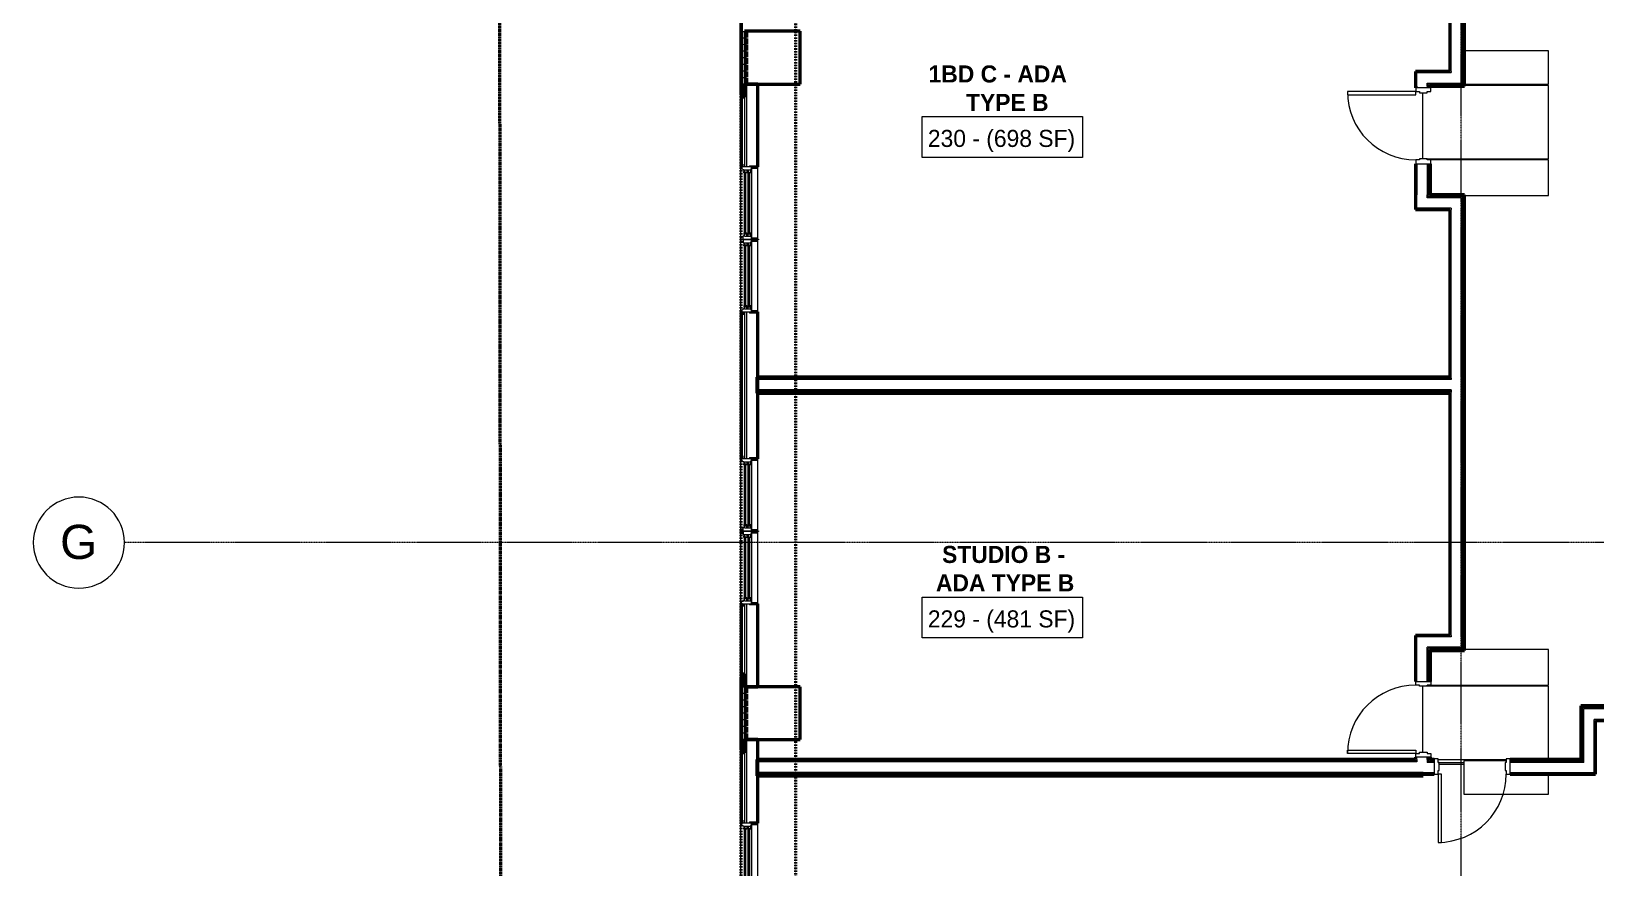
# Model space of a CAD drawing. Header units: inches. Extents: x -4235 to -464, y 9767 to 12463.
# Drawn here: x -4235 to -3410, y 10296 to 10737 of the extents above; entities that cross this region are included whole.
import ezdxf

# ---------------------------------------------------------------- set-up
doc = ezdxf.new("R2010")
doc.units = ezdxf.units.IN
doc.header["$MEASUREMENT"] = 0
for name, pattern in [('Dash 1_16_', [0.125, 0.0625, -0.0625]), ('Double Dash 3_8_', [1, 0.375, -0.125, 0.125, -0.125, 0.125, -0.125]), ('Grid Line 1_2_', [0.875, 0.5, -0.125, 0.125, -0.125])]:
    doc.linetypes.add(name, pattern=pattern)
for name, color, linetype, lineweight in [('0-1', 7, 'Continuous', 5), ('0-2', 50, 'Continuous', 9), ('A-AREA-IDEN', 2, 'Continuous', 9), ('A-DOOR-1', 10, 'Continuous', 20), ('A-DOOR-2', 50, 'Continuous', 9), ('A-DOOR-FRAM-1', 10, 'Continuous', 20), ('A-FLOR-2', 50, 'Continuous', 9), ('A-FLOR-3', 192, 'Continuous', 9), ('A-GENM', 5, 'Continuous', 9), ('A-GENM-3', 5, 'Continuous', 50), ('A-GLAZ-1', 151, 'Continuous', 9), ('A-GLAZ-2', 151, 'Continuous', 20), ('A-GLAZ-3', 151, 'Continuous', 50), ('A-WALL', 113, 'Continuous', 13), ('A-WALL-2', 250, 'Continuous', 13), ('A-WALL-4', 113, 'Continuous', 50), ('A-WALL-5', 113, 'Continuous', 9), ('C-PROP-LINE', 91, 'Double Dash 3_8_', 50), ('C-PROP-LINE-1', 91, 'Dash 1_16_', 50), ('I-WALL-1', 7, 'Continuous', 50), ('S-GRID-1', 1, 'Grid Line 1_2_', 9), ('S-GRID-IDEN', 1, 'Continuous', 9)]:
    doc.layers.add(name, color=color, linetype=linetype, lineweight=lineweight)
doc.styles.add('Arial', font='arial.ttf', dxfattribs={"height": 18})
doc.styles.add('Century Gothic', font='ufonts.com_century-gothic.ttf', dxfattribs={"height": 9})
doc.styles.add('Century Gothic_B', font='GOTHICB.TTF', dxfattribs={"height": 9})

# ---------------------------------------------------------------- blocks, each defined once
blk = doc.blocks.new('HOLLOW METAL - UNIT DOOR-2191979-BACKGROUND - 2ND FLOOR')
at = {"layer": 'A-DOOR-1'}
for p, q in [((18, 40.125), (16.25, 40.125)), ((16.25, 40.125), (16.25, 4.125)), ((18, 4.125), (18, 40.125)), ((16.25, 4.125), (18, 4.125))]:
    blk.add_line(p, q, dxfattribs=at)
at = {"layer": 'A-DOOR-2'}
blk.add_arc((18, 4.125), 36, 90, 180, dxfattribs=at)
at = {"layer": 'A-DOOR-FRAM-1'}
for p, q in [((-18, 4.125), (-20, 4.125)), ((-20, 4.125), (-20, -3.875)), ((-18, 2.1875), (-18, 4.125)), ((-17.375, 2.1875), (-18, 2.1875)), ((-17.375, -1.9375), (-17.375, 2.1875)), ((18, 2.1875), (17.375, 2.1875)), ((17.375, 2.1875), (17.375, -1.9375)), ((18, 4.125), (18, 2.1875)), ((20, 4.125), (18, 4.125)), ((20, -3.875), (20, 4.125)), ((-20, -3.875), (-18, -3.875)), ((-18, -3.875), (-18, -1.9375)), ((-18, -1.9375), (-17.375, -1.9375)), ((17.375, -1.9375), (18, -1.9375)), ((18, -1.9375), (18, -3.875)), ((18, -3.875), (20, -3.875))]:
    blk.add_line(p, q, dxfattribs=at)
blk = doc.blocks.new('HOLLOW METAL - UNIT DOOR-2191980-BACKGROUND - 2ND FLOOR')
at = {"layer": 'A-DOOR-1'}
for p, q in [((16.25, -4.125), (18, -4.125)), ((16.25, -40.125), (16.25, -4.125)), ((18, -4.125), (18, -40.125)), ((18, -40.125), (16.25, -40.125))]:
    blk.add_line(p, q, dxfattribs=at)
at = {"layer": 'A-DOOR-2'}
blk.add_arc((18, -4.125), 36, 180, 270, dxfattribs=at)
at = {"layer": 'A-DOOR-FRAM-1'}
for p, q in [((-20, 3.875), (-18, 3.875)), ((-20, -4.125), (-20, 3.875)), ((-18, 3.875), (-18, 1.9375)), ((-18, 1.9375), (-17.375, 1.9375)), ((-17.375, 1.9375), (-17.375, -2.1875)), ((17.375, 1.9375), (18, 1.9375)), ((17.375, -2.1875), (17.375, 1.9375)), ((18, 3.875), (20, 3.875)), ((18, 1.9375), (18, 3.875)), ((20, 3.875), (20, -4.125)), ((-18, -4.125), (-20, -4.125)), ((-18, -2.1875), (-18, -4.125)), ((-17.375, -2.1875), (-18, -2.1875)), ((18, -2.1875), (17.375, -2.1875)), ((18, -4.125), (18, -2.1875)), ((20, -4.125), (18, -4.125))]:
    blk.add_line(p, q, dxfattribs=at)
blk = doc.blocks.new('HOLLOW METAL - UNIT DOOR-2191978-BACKGROUND - 2ND FLOOR')
at = {"layer": 'A-DOOR-1'}
for p, q in [((18, 40.125), (16.25, 40.125)), ((16.25, 40.125), (16.25, 4.125)), ((18, 4.125), (18, 40.125)), ((16.25, 4.125), (18, 4.125))]:
    blk.add_line(p, q, dxfattribs=at)
at = {"layer": 'A-DOOR-2'}
blk.add_arc((18, 4.125), 36, 90, 180, dxfattribs=at)
at = {"layer": 'A-DOOR-FRAM-1'}
for p, q in [((-18, 4.125), (-20, 4.125)), ((-20, 4.125), (-20, -3.875)), ((-18, 2.1875), (-18, 4.125)), ((-17.375, 2.1875), (-18, 2.1875)), ((-17.375, -1.9375), (-17.375, 2.1875)), ((18, 2.1875), (17.375, 2.1875)), ((17.375, 2.1875), (17.375, -1.9375)), ((18, 4.125), (18, 2.1875)), ((20, 4.125), (18, 4.125)), ((20, -3.875), (20, 4.125)), ((-20, -3.875), (-18, -3.875)), ((-18, -3.875), (-18, -1.9375)), ((-18, -1.9375), (-17.375, -1.9375)), ((17.375, -1.9375), (18, -1.9375)), ((18, -1.9375), (18, -3.875)), ((18, -3.875), (20, -3.875))]:
    blk.add_line(p, q, dxfattribs=at)
blk = doc.blocks.new('CTR - 1st Phase - Common Walls_rvt-1-BACKGROUND - 2ND FLOOR')
at = {"layer": 'A-FLOR-2'}
for p, q in [((-3435.32, 10726.41), (-3479.55, 10726.41)), ((-3435.32, 10708.79), (-3435.32, 10726.41)), ((-3479.55, 10708.79), (-3435.32, 10708.79)), ((-3501.67, 10704.26), (-3501.67, 10669.51)), ((-3435.32, 10708.16), (-3479.55, 10708.16)), ((-3435.32, 10669.51), (-3435.32, 10708.16)), ((-3499.24, 10669.51), (-3435.32, 10669.51)), ((-3435.32, 10668.89), (-3497.3, 10668.89)), ((-3435.32, 10650.19), (-3435.32, 10668.89)), ((-3479.55, 10650.19), (-3435.32, 10650.19)), ((-3435.32, 10410.79), (-3479.55, 10410.79)), ((-3435.32, 10392.09), (-3435.32, 10410.79)), ((-3501.67, 10391.46), (-3501.67, 10356.71)), ((-3435.32, 10391.46), (-3499.24, 10391.46)), ((-3497.3, 10392.09), (-3435.32, 10392.09)), ((-3435.32, 10352.96), (-3435.32, 10391.46)), ((-3493.52, 10352.81), (-3457.52, 10352.81)), ((-3457.52, 10352.19), (-3479.92, 10352.19)), ((-3479.92, 10352.19), (-3479.92, 10334.57)), ((-3435.32, 10334.57), (-3435.32, 10345.21)), ((-3479.92, 10334.57), (-3435.32, 10334.57))]:
    blk.add_line(p, q, dxfattribs=at)
at = {"layer": 'A-WALL-2'}
for p, q in [((-3481.17, 10715.54), (-3481.17, 10960.84)), ((-3480.67, 10715.54), (-3480.67, 10960.84)), ((-3480.05, 10715.54), (-3480.05, 10960.84)), ((-3486.67, 10715.54), (-3486.67, 10834.56)), ((-3504.67, 10714.91), (-3486.67, 10714.91)), ((-3504.67, 10709.41), (-3504.67, 10714.91)), ((-3504.67, 10707.79), (-3504.67, 10709.41)), ((-3499.17, 10709.41), (-3481.17, 10709.41)), ((-3499.17, 10708.91), (-3499.17, 10709.41)), ((-3499.17, 10707.79), (-3499.17, 10708.91)), ((-3498.67, 10708.91), (-3480.67, 10708.91)), ((-3498.67, 10708.29), (-3498.67, 10708.91)), ((-3498.67, 10707.79), (-3498.67, 10708.29)), ((-3498.05, 10708.29), (-3480.05, 10708.29)), ((-3498.05, 10707.79), (-3498.05, 10708.29)), ((-3486.67, 10715.54), (-3486.67, 10714.91)), ((-3481.17, 10715.54), (-3481.17, 10714.91)), ((-3481.17, 10714.91), (-3481.17, 10709.41)), ((-3480.67, 10715.54), (-3480.67, 10709.41)), ((-3480.67, 10709.41), (-3480.67, 10708.91)), ((-3480.05, 10715.54), (-3480.05, 10708.91)), ((-3480.05, 10708.91), (-3480.05, 10708.29)), ((-3479.55, 10708.29), (-3480.05, 10708.29)), ((-3480.05, 10708.29), (-3479.55, 10708.29)), ((-3504.67, 10707.79), (-3504.67, 10706.89)), ((-3499.17, 10707.79), (-3499.17, 10706.89)), ((-3498.67, 10707.79), (-3498.67, 10706.89)), ((-3498.05, 10707.79), (-3498.05, 10706.89)), ((-3504.67, 10666.89), (-3504.67, 10650.56)), ((-3499.17, 10666.89), (-3499.17, 10650.56)), ((-3498.67, 10666.89), (-3498.67, 10650.56)), ((-3498.05, 10666.89), (-3498.05, 10650.56)), ((-3504.67, 10648.94), (-3504.67, 10650.56)), ((-3499.17, 10649.44), (-3499.17, 10650.56)), ((-3498.67, 10650.06), (-3498.67, 10650.56)), ((-3498.05, 10650.56), (-3497.55, 10650.56)), ((-3498.05, 10650.06), (-3498.05, 10650.56)), ((-3504.67, 10643.44), (-3504.67, 10648.94)), ((-3486.67, 10643.44), (-3504.67, 10643.44)), ((-3499.17, 10648.94), (-3499.17, 10649.44)), ((-3481.17, 10648.94), (-3499.17, 10648.94)), ((-3498.67, 10649.44), (-3498.67, 10650.06)), ((-3480.67, 10649.44), (-3498.67, 10649.44)), ((-3480.05, 10650.06), (-3498.05, 10650.06)), ((-3486.67, 10643.44), (-3486.67, 10642.81)), ((-3486.67, 10553.81), (-3486.67, 10642.81)), ((-3481.17, 10648.94), (-3481.17, 10643.44)), ((-3481.17, 10643.44), (-3481.17, 10642.81)), ((-3481.17, 10418.16), (-3481.17, 10642.81)), ((-3480.67, 10649.44), (-3480.67, 10648.94)), ((-3480.67, 10648.94), (-3480.67, 10642.81)), ((-3480.67, 10418.16), (-3480.67, 10642.81)), ((-3480.05, 10650.06), (-3480.05, 10649.44)), ((-3480.05, 10649.44), (-3480.05, 10642.81)), ((-3480.05, 10418.16), (-3480.05, 10642.81)), ((-3487.3, 10553.81), (-3852.47, 10553.81)), ((-3487.3, 10553.19), (-3852.47, 10553.19)), ((-3486.67, 10553.81), (-3487.3, 10553.81)), ((-3486.67, 10553.19), (-3487.3, 10553.19)), ((-3486.67, 10553.81), (-3486.67, 10553.19)), ((-3486.67, 10553.19), (-3486.67, 10553.81)), ((-3487.3, 10547.69), (-3852.47, 10547.69)), ((-3487.3, 10547.19), (-3852.47, 10547.19)), ((-3487.3, 10546.56), (-3852.47, 10546.56)), ((-3486.67, 10547.69), (-3487.3, 10547.69)), ((-3486.67, 10547.19), (-3487.3, 10547.19)), ((-3486.67, 10546.56), (-3487.3, 10546.56)), ((-3486.67, 10547.69), (-3486.67, 10547.19)), ((-3486.67, 10547.19), (-3486.67, 10547.69)), ((-3486.67, 10547.19), (-3486.67, 10546.56)), ((-3486.67, 10546.56), (-3486.67, 10547.19)), ((-3486.67, 10418.16), (-3486.67, 10546.56)), ((-3504.67, 10412.04), (-3504.67, 10417.54)), ((-3486.67, 10417.54), (-3504.67, 10417.54)), ((-3504.67, 10410.41), (-3504.67, 10412.04)), ((-3499.17, 10411.54), (-3499.17, 10412.04)), ((-3481.17, 10412.04), (-3499.17, 10412.04)), ((-3499.17, 10410.41), (-3499.17, 10411.54)), ((-3498.67, 10410.91), (-3498.67, 10411.54)), ((-3480.67, 10411.54), (-3498.67, 10411.54)), ((-3486.67, 10418.16), (-3486.67, 10417.54)), ((-3481.17, 10418.16), (-3481.17, 10417.54)), ((-3481.17, 10417.54), (-3481.17, 10412.04)), ((-3480.67, 10418.16), (-3480.67, 10412.04)), ((-3480.67, 10412.04), (-3480.67, 10411.54)), ((-3480.05, 10418.16), (-3480.05, 10411.54)), ((-3480.05, 10411.54), (-3480.05, 10410.91)), ((-3504.67, 10394.09), (-3504.67, 10410.41)), ((-3499.17, 10394.09), (-3499.17, 10410.41)), ((-3498.67, 10410.41), (-3498.67, 10410.91)), ((-3498.67, 10394.09), (-3498.67, 10410.41)), ((-3498.05, 10410.41), (-3498.05, 10410.91)), ((-3480.05, 10410.91), (-3498.05, 10410.91)), ((-3497.55, 10410.41), (-3498.05, 10410.41)), ((-3498.05, 10394.09), (-3498.05, 10410.41)), ((-3342.97, 10380.66), (-3417.8, 10380.66)), ((-3417.8, 10380.04), (-3417.8, 10380.66)), ((-3417.8, 10373.41), (-3417.8, 10380.04)), ((-3342.97, 10380.04), (-3417.17, 10380.04)), ((-3417.17, 10379.54), (-3417.17, 10380.04)), ((-3417.17, 10373.41), (-3417.17, 10379.54)), ((-3342.97, 10379.54), (-3416.67, 10379.54)), ((-3416.67, 10374.04), (-3416.67, 10379.54)), ((-3417.8, 10352.46), (-3417.8, 10373.41)), ((-3417.17, 10351.84), (-3417.17, 10373.41)), ((-3416.67, 10373.41), (-3416.67, 10374.04)), ((-3416.67, 10351.34), (-3416.67, 10373.41)), ((-3342.97, 10374.04), (-3411.17, 10374.04)), ((-3411.17, 10373.41), (-3411.17, 10374.04)), ((-3411.17, 10345.84), (-3411.17, 10373.41)), ((-3504.67, 10352.84), (-3504.67, 10354.09)), ((-3499.17, 10352.96), (-3499.17, 10354.09)), ((-3498.67, 10352.96), (-3498.67, 10354.09)), ((-3498.05, 10352.96), (-3498.05, 10354.09)), ((-3504.67, 10352.21), (-3852.47, 10352.21)), ((-3504.67, 10351.59), (-3852.47, 10351.59)), ((-3501.42, 10346.09), (-3852.47, 10346.09)), ((-3501.42, 10345.59), (-3852.47, 10345.59)), ((-3504.67, 10352.84), (-3504.67, 10352.46)), ((-3504.67, 10352.46), (-3504.67, 10352.21)), ((-3504.67, 10352.21), (-3504.67, 10351.84)), ((-3504.67, 10351.84), (-3504.67, 10351.59)), ((-3501.42, 10345.84), (-3501.42, 10346.09)), ((-3501.42, 10346.09), (-3501.42, 10345.84)), ((-3501.42, 10345.59), (-3501.42, 10345.84)), ((-3495.52, 10345.84), (-3501.42, 10345.84)), ((-3501.42, 10345.84), (-3501.42, 10345.59)), ((-3499.17, 10352.96), (-3499.17, 10351.84)), ((-3499.17, 10351.84), (-3499.17, 10351.34)), ((-3495.52, 10351.34), (-3499.17, 10351.34)), ((-3498.67, 10352.96), (-3498.67, 10352.46)), ((-3498.67, 10352.46), (-3498.67, 10351.84)), ((-3495.52, 10351.84), (-3498.67, 10351.84)), ((-3498.05, 10352.96), (-3497.55, 10352.96)), ((-3498.05, 10352.96), (-3498.05, 10352.46)), ((-3495.52, 10352.46), (-3498.05, 10352.46)), ((-3418.3, 10352.46), (-3455.52, 10352.46)), ((-3418.3, 10351.84), (-3455.52, 10351.84)), ((-3418.3, 10351.34), (-3455.52, 10351.34)), ((-3418.3, 10345.84), (-3455.52, 10345.84)), ((-3417.8, 10352.46), (-3418.3, 10352.46)), ((-3417.8, 10351.84), (-3418.3, 10351.84)), ((-3417.17, 10351.34), (-3418.3, 10351.34)), ((-3416.67, 10345.84), (-3418.3, 10345.84)), ((-3417.17, 10351.84), (-3417.8, 10351.84)), ((-3416.67, 10351.34), (-3417.17, 10351.34)), ((-3411.17, 10345.84), (-3416.67, 10345.84)), ((-3501.42, 10344.96), (-3852.47, 10344.96))]:
    blk.add_line(p, q, dxfattribs=at)
at = {"layer": 'I-WALL-1'}
for p, q in [((-3479.55, 10715.54), (-3479.55, 10960.84)), ((-3487.3, 10833.94), (-3487.3, 10715.54)), ((-3487.3, 10715.54), (-3505.3, 10715.54)), ((-3505.3, 10715.54), (-3505.3, 10714.91)), ((-3505.3, 10714.91), (-3505.3, 10707.79)), ((-3479.55, 10708.29), (-3479.55, 10715.54)), ((-3479.55, 10707.79), (-3479.55, 10708.29)), ((-3505.3, 10707.79), (-3505.3, 10706.89)), ((-3497.55, 10707.79), (-3479.55, 10707.79)), ((-3497.55, 10706.89), (-3497.55, 10707.79)), ((-3505.3, 10666.89), (-3505.3, 10650.56)), ((-3497.55, 10650.56), (-3497.55, 10666.89)), ((-3505.3, 10650.56), (-3505.3, 10643.44)), ((-3479.55, 10650.56), (-3497.55, 10650.56)), ((-3479.55, 10650.06), (-3479.55, 10650.56)), ((-3505.3, 10643.44), (-3505.3, 10642.81)), ((-3505.3, 10642.81), (-3487.3, 10642.81)), ((-3487.3, 10642.81), (-3487.3, 10554.44)), ((-3479.55, 10642.81), (-3479.55, 10650.06)), ((-3479.55, 10418.16), (-3479.55, 10642.81)), ((-3487.3, 10554.44), (-3852.47, 10554.44)), ((-3852.47, 10554.44), (-3852.47, 10545.94)), ((-3852.47, 10545.94), (-3487.3, 10545.94)), ((-3487.3, 10545.94), (-3487.3, 10418.16)), ((-3487.3, 10418.16), (-3505.3, 10418.16)), ((-3505.3, 10418.16), (-3505.3, 10417.54)), ((-3505.3, 10417.54), (-3505.3, 10410.41)), ((-3479.55, 10410.91), (-3479.55, 10418.16)), ((-3505.3, 10410.41), (-3505.3, 10394.09)), ((-3497.55, 10394.09), (-3497.55, 10410.41)), ((-3497.55, 10410.41), (-3479.55, 10410.41)), ((-3479.55, 10410.41), (-3479.55, 10410.91)), ((-3342.97, 10381.16), (-3418.3, 10381.16)), ((-3418.3, 10381.16), (-3418.3, 10380.66)), ((-3418.3, 10380.66), (-3418.3, 10373.41)), ((-3418.3, 10373.41), (-3418.3, 10352.96)), ((-3410.55, 10373.41), (-3342.97, 10373.41)), ((-3410.55, 10345.21), (-3410.55, 10373.41)), ((-3505.3, 10354.09), (-3505.3, 10352.84)), ((-3497.55, 10352.96), (-3497.55, 10354.09)), ((-3505.3, 10352.84), (-3852.47, 10352.84)), ((-3852.47, 10352.84), (-3852.47, 10344.34)), ((-3495.52, 10352.96), (-3497.55, 10352.96)), ((-3418.3, 10352.96), (-3455.52, 10352.96)), ((-3852.47, 10344.34), (-3501.42, 10344.34)), ((-3501.42, 10344.34), (-3501.42, 10345.21)), ((-3501.42, 10345.21), (-3495.52, 10345.21)), ((-3455.52, 10345.21), (-3418.3, 10345.21)), ((-3418.3, 10345.21), (-3411.17, 10345.21)), ((-3411.17, 10345.21), (-3410.55, 10345.21))]:
    blk.add_line(p, q, dxfattribs=at)
at = {"layer": '0-2'}
for name, p, rotation in [('HOLLOW METAL - UNIT DOOR-2191979-BACKGROUND - 2ND FLOOR', (-3501.17, 10686.89), 89.99999999999359), ('HOLLOW METAL - UNIT DOOR-2191980-BACKGROUND - 2ND FLOOR', (-3501.17, 10374.09), 270.0000000000046), ('HOLLOW METAL - UNIT DOOR-2191978-BACKGROUND - 2ND FLOOR', (-3475.52, 10349.34), 180)]:
    blk.add_blockref(name, p, dxfattribs=dict(at, rotation=rotation))
blk = doc.blocks.new('Window-Double_Hung-Andersen-400_Series-Tilt_Wash - DOUBLE HUNG - REVERSE COTTAGE - 2ND FLOOR-2888385-BACKGROUND - 2ND FLOOR')
at = {"layer": 'A-GLAZ-1'}
for p, q in [((-16.29, 2.5), (-15.7, 2.5)), ((-16.29, 2.12), (-15.7, 2.12)), ((-16.29, 0.56), (-15.7, 0.56)), ((-16.29, 0.19), (-15.7, 0.19)), ((-15.82, 2.5), (-15.82, 2.12)), ((-15.82, 0.56), (-15.82, 0.19)), ((-15.7, 2.62), (15.7, 2.62)), ((-15.7, 2.5), (15.7, 2.5)), ((-15.7, 2.12), (15.7, 2.12)), ((-15.7, 2), (15.7, 2)), ((-15.7, 0.69), (15.7, 0.69)), ((-15.7, 0.56), (15.7, 0.56)), ((-15.7, 0.19), (15.7, 0.19)), ((-15.7, 0.06), (15.7, 0.06)), ((16.29, 2.5), (15.7, 2.5)), ((16.29, 2.12), (15.7, 2.12)), ((16.29, 0.56), (15.7, 0.56)), ((16.29, 0.19), (15.7, 0.19)), ((15.82, 2.5), (15.82, 2.12)), ((15.82, 0.56), (15.82, 0.19)), ((-19.01, -2.44), (-18.95, -2.44)), ((-18.95, -3.94), (-19.01, -3.94)), ((18.95, -1.06), (-18.95, -1.06)), ((-18.95, -1.06), (-18.95, -4.44)), ((-18.95, -4.44), (18.95, -4.44)), ((-18.32, -1.06), (-18.32, -4.44)), ((18.32, -1.06), (18.32, -4.44)), ((18.95, -4.44), (18.95, -1.06)), ((18.95, -2.44), (19.01, -2.44)), ((19.01, -3.94), (18.95, -3.94))]:
    blk.add_line(p, q, dxfattribs=at)
at = {"layer": 'A-GLAZ-2'}
for p, q in [((-19.01, 3.44), (-20.51, 3.44)), ((19.01, 4.81), (-19.01, 4.81)), ((-19.01, 4.81), (-19.01, -1.06)), ((-18.2, 4.81), (-18.2, 4)), ((-18.2, 4), (-17.92, 4)), ((-17.92, 4), (-17.61, 3.19)), ((-17.61, 3.19), (-17.14, 3.19)), ((-17.42, 2.75), (-16.57, 2.75)), ((-17.42, 2.75), (-17.42, -0.56)), ((-17.42, 1.37), (-15.86, 1.37)), ((-17.42, 0.81), (-16.57, 0.81)), ((-17.14, 3.19), (-17.14, 2.75)), ((-15.86, 2.97), (-16.57, 2.97)), ((-16.57, 2.62), (-16.57, 2.97)), ((-15.7, 2.62), (-16.57, 2.62)), ((-15.86, 1.03), (-16.57, 1.03)), ((-16.57, 0.69), (-16.57, 1.03)), ((-15.7, 0.69), (-16.57, 0.69)), ((-16.29, 2.62), (-16.29, 2)), ((-15.7, 2), (-16.29, 2)), ((-16.29, 0.69), (-16.29, 0.06)), ((-15.7, 0.06), (-16.29, 0.06)), ((-15.86, 2.97), (-15.7, 2.62)), ((-15.86, 1.37), (-15.7, 2)), ((-15.86, 1.03), (-15.7, 0.69)), ((-15.86, -0.56), (-15.7, 0.06)), ((15.86, 2.97), (15.7, 2.62)), ((15.7, 2.62), (16.57, 2.62)), ((15.7, 2), (16.29, 2)), ((15.86, 1.37), (15.7, 2)), ((15.86, 1.03), (15.7, 0.69)), ((15.7, 0.69), (16.57, 0.69)), ((15.7, 0.06), (16.29, 0.06)), ((15.86, -0.56), (15.7, 0.06)), ((15.86, 2.97), (16.57, 2.97)), ((17.42, 1.37), (15.86, 1.37)), ((15.86, 1.03), (16.57, 1.03)), ((16.29, 2.62), (16.29, 2)), ((16.29, 0.69), (16.29, 0.06)), ((16.57, 2.62), (16.57, 2.97)), ((17.42, 2.75), (16.57, 2.75)), ((16.57, 0.69), (16.57, 1.03)), ((17.42, 0.81), (16.57, 0.81)), ((17.14, 3.19), (17.14, 2.75)), ((17.61, 3.19), (17.14, 3.19)), ((17.42, 2.75), (17.42, -0.56)), ((17.92, 4), (17.61, 3.19)), ((18.2, 4), (17.92, 4)), ((18.2, 4.81), (18.2, 4)), ((19.01, -1.06), (19.01, 4.81)), ((19.01, 3.44), (20.51, 3.44)), ((-19.01, -1.06), (19.01, -1.06)), ((-17.67, -0.78), (-18, -1.06)), ((-17.67, -0.78), (-17.67, -0.56)), ((-17.67, -0.56), (-15.86, -0.56)), ((17.67, -0.56), (15.86, -0.56)), ((17.67, -0.78), (17.67, -0.56)), ((17.67, -0.78), (18, -1.06))]:
    blk.add_line(p, q, dxfattribs=at)
blk = doc.blocks.new('V-Series_EWC4_SPVU_RFA_2015 - 2ND AND 3RD FLOOR-2226480-BACKGROUND - 2ND FLOOR')
at = {"layer": 'A-GENM'}
for p, q in [((-3858.97, 11732.03), (-3858.97, 11734.83)), ((-3858.97, 11728.55), (-3858.97, 11731.53)), ((-3858.97, 11725.06), (-3858.97, 11728.05)), ((-3858.97, 11721.58), (-3858.97, 11724.56)), ((-3858.97, 11718.09), (-3858.97, 11721.08)), ((-3858.97, 11714.61), (-3858.97, 11717.59)), ((-3858.97, 11711.12), (-3858.97, 11714.11)), ((-3858.97, 11707.83), (-3858.97, 11710.62))]:
    blk.add_line(p, q, dxfattribs=at)
at = {"layer": 'A-GENM-3'}
for p, q in [((-3829.54, 11735.26), (-3858.97, 11735.26)), ((-3858.97, 11735.26), (-3858.97, 11734.83)), ((-3858.97, 11734.83), (-3857.97, 11734.83)), ((-3857.97, 11732.03), (-3858.97, 11732.03)), ((-3858.97, 11732.03), (-3858.97, 11731.53)), ((-3858.97, 11731.53), (-3857.97, 11731.53)), ((-3857.97, 11734.83), (-3857.97, 11732.03)), ((-3857.97, 11731.53), (-3857.97, 11728.55)), ((-3829.54, 11707.39), (-3829.54, 11735.26)), ((-3857.97, 11728.55), (-3858.97, 11728.55)), ((-3858.97, 11728.55), (-3858.97, 11728.05)), ((-3858.97, 11728.05), (-3857.97, 11728.05)), ((-3857.97, 11725.06), (-3858.97, 11725.06)), ((-3858.97, 11725.06), (-3858.97, 11724.56)), ((-3858.97, 11724.56), (-3857.97, 11724.56)), ((-3857.97, 11728.05), (-3857.97, 11725.06)), ((-3857.97, 11724.56), (-3857.97, 11721.58)), ((-3857.97, 11721.58), (-3858.97, 11721.58)), ((-3858.97, 11721.58), (-3858.97, 11721.08)), ((-3858.97, 11721.08), (-3857.97, 11721.08)), ((-3857.97, 11718.09), (-3858.97, 11718.09)), ((-3858.97, 11718.09), (-3858.97, 11717.59)), ((-3858.97, 11717.59), (-3857.97, 11717.59)), ((-3857.97, 11714.61), (-3858.97, 11714.61)), ((-3858.97, 11714.61), (-3858.97, 11714.11)), ((-3858.97, 11714.11), (-3857.97, 11714.11)), ((-3857.97, 11721.08), (-3857.97, 11718.09)), ((-3857.97, 11717.59), (-3857.97, 11714.61)), ((-3857.97, 11714.11), (-3857.97, 11711.12)), ((-3857.97, 11711.12), (-3858.97, 11711.12)), ((-3858.97, 11711.12), (-3858.97, 11710.62)), ((-3858.97, 11710.62), (-3857.97, 11710.62)), ((-3857.97, 11707.83), (-3858.97, 11707.83)), ((-3858.97, 11707.83), (-3858.97, 11707.39)), ((-3858.97, 11707.39), (-3829.54, 11707.39)), ((-3857.97, 11710.62), (-3857.97, 11707.83))]:
    blk.add_line(p, q, dxfattribs=at)
blk = doc.blocks.new('Perforated Panel at Magic-Pak - hvac panel - 2nd floor 2-2702973-BACKGROUND - 2ND FLOOR')
at = {"layer": 'A-GLAZ-3'}
for p, q in [((19.01, 4.44), (-19.01, 4.44)), ((-19.01, 4.37), (19.01, 4.37))]:
    blk.add_line(p, q, dxfattribs=at)
blk = doc.blocks.new('Family - ___-1878357-BACKGROUND - 2ND FLOOR')
at = {"layer": 'C-PROP-LINE'}
blk.add_line((-3989.42, 12089.69), (-3987.26, 10009.09), dxfattribs=at)
blk = doc.blocks.new('Family - ___-2835860-BACKGROUND - 2ND FLOOR')
at = {"layer": 'C-PROP-LINE-1'}
blk.add_line((-3860.72, 9980.19), (-3860.72, 11434.39), dxfattribs=at)
blk = doc.blocks.new('Family - ___-2835903-BACKGROUND - 2ND FLOOR')
at = {"layer": 'C-PROP-LINE-1'}
blk.add_line((-3831.82, 10009.09), (-3831.82, 12089.69), dxfattribs=at)
blk = doc.blocks.new('Family - ___-2835932-BACKGROUND - 2ND FLOOR')
at = {"layer": 'C-PROP-LINE-1'}
blk.add_line((-3860.72, 9980.19), (-3860.72, 12118.59), dxfattribs=at)
blk = doc.blocks.new('Grid - Grid Head - Circle-50561-BACKGROUND - 2ND FLOOR')
at = {"layer": 'S-GRID-IDEN'}
for start, end in [(360, 180), (180, 360)]:
    blk.add_arc((0, 0), 0.25, start, end, dxfattribs=at)

msp = doc.modelspace()

# ---------------------------------------------------------------- linework, layer by layer
at = {"layer": 'A-AREA-IDEN', "flags": 128}
for points in [[(-3765.33, 10691.72), (-3680.83, 10691.72), (-3680.83, 10670.23), (-3765.33, 10670.23)], [(-3765.33, 10438.49), (-3680.83, 10438.49), (-3680.83, 10417), (-3765.33, 10417)]]:
    msp.add_lwpolyline(points, close=True, dxfattribs=at)
at = {"layer": 'A-FLOR-3'}
for p, q in [((-3499.17, 10668.89), (-3499.17, 10669.51)), ((-3499.17, 10391.46), (-3499.17, 10392.09)), ((-3493.52, 10351.34), (-3479.92, 10351.34)), ((-3479.92, 10350.34), (-3492.9, 10350.34))]:
    msp.add_line(p, q, dxfattribs=at)
at = {"layer": 'A-WALL'}
for p, q in [((-3857.97, 10708.8), (-3857.97, 10665.2)), ((-3856.29, 10708.8), (-3856.29, 10708.18)), ((-3860.47, 10702.04), (-3860.47, 10665.2)), ((-3858.97, 10702.04), (-3858.97, 10665.2)), ((-3852.47, 10708.18), (-3856.29, 10708.18)), ((-3852.47, 10665.83), (-3852.47, 10708.18)), ((-3856.29, 10665.83), (-3856.29, 10665.2)), ((-3856.29, 10665.83), (-3852.47, 10665.83)), ((-3860.47, 10627.18), (-3860.47, 10626.8)), ((-3858.97, 10627.18), (-3858.97, 10626.8)), ((-3857.97, 10627.18), (-3857.97, 10626.8)), ((-3856.29, 10627.18), (-3856.29, 10626.8)), ((-3860.47, 10588.78), (-3860.47, 10511.41)), ((-3858.97, 10588.78), (-3858.97, 10511.41)), ((-3857.97, 10588.78), (-3857.97, 10511.41)), ((-3856.29, 10588.78), (-3856.29, 10588.15)), ((-3852.47, 10588.15), (-3856.29, 10588.15)), ((-3852.47, 10512.04), (-3852.47, 10588.15)), ((-3856.29, 10512.04), (-3856.29, 10511.41)), ((-3856.29, 10512.04), (-3852.47, 10512.04)), ((-3860.47, 10473.39), (-3860.47, 10473.01)), ((-3858.97, 10473.39), (-3858.97, 10473.01)), ((-3857.97, 10473.39), (-3857.97, 10473.01)), ((-3856.29, 10473.39), (-3856.29, 10473.01)), ((-3860.47, 10434.99), (-3860.47, 10397.96)), ((-3858.97, 10434.99), (-3858.97, 10397.96)), ((-3857.97, 10434.99), (-3857.97, 10391.26)), ((-3856.29, 10434.99), (-3856.29, 10434.37)), ((-3852.47, 10434.37), (-3856.29, 10434.37)), ((-3852.47, 10391.89), (-3852.47, 10434.37)), ((-3856.29, 10391.89), (-3856.29, 10391.26)), ((-3856.29, 10391.89), (-3852.47, 10391.89)), ((-3857.97, 10363.39), (-3857.97, 10319.41)), ((-3856.29, 10363.39), (-3856.29, 10362.76)), ((-3852.47, 10362.76), (-3856.29, 10362.76)), ((-3852.47, 10320.04), (-3852.47, 10362.76)), ((-3860.47, 10356.44), (-3860.47, 10319.41)), ((-3858.97, 10356.44), (-3858.97, 10319.41)), ((-3856.29, 10320.04), (-3856.29, 10319.41)), ((-3856.29, 10320.04), (-3852.47, 10320.04))]:
    msp.add_line(p, q, dxfattribs=at)
at = {"layer": 'A-WALL-4'}
for p, q in [((-3851.85, 10708.8), (-3858.97, 10708.8)), ((-3858.97, 10708.8), (-3858.97, 10702.04)), ((-3851.85, 10665.2), (-3851.85, 10708.8)), ((-3860.47, 10703.79), (-3860.72, 10703.79)), ((-3860.72, 10703.79), (-3860.72, 10665.2)), ((-3860.47, 10702.04), (-3860.47, 10703.79)), ((-3858.97, 10702.04), (-3860.47, 10702.04)), ((-3855.22, 10665.2), (-3851.85, 10665.2)), ((-3860.72, 10627.18), (-3860.72, 10626.8)), ((-3851.85, 10627.18), (-3855.22, 10627.18)), ((-3855.22, 10626.8), (-3851.85, 10626.8)), ((-3851.85, 10626.8), (-3851.85, 10627.18)), ((-3860.72, 10588.78), (-3860.72, 10511.41)), ((-3851.85, 10588.78), (-3855.22, 10588.78)), ((-3851.85, 10511.41), (-3851.85, 10588.78)), ((-3855.22, 10511.41), (-3851.85, 10511.41)), ((-3860.72, 10473.39), (-3860.72, 10473.01)), ((-3851.85, 10473.39), (-3855.22, 10473.39)), ((-3855.22, 10473.01), (-3851.85, 10473.01)), ((-3851.85, 10473.01), (-3851.85, 10473.39)), ((-3860.72, 10434.99), (-3860.72, 10396.21)), ((-3851.85, 10434.99), (-3855.22, 10434.99)), ((-3851.85, 10391.26), (-3851.85, 10434.99)), ((-3860.72, 10396.21), (-3860.47, 10396.21)), ((-3860.47, 10396.21), (-3860.47, 10397.96)), ((-3860.47, 10397.96), (-3858.97, 10397.96)), ((-3858.97, 10397.96), (-3858.97, 10391.26)), ((-3858.97, 10391.26), (-3851.85, 10391.26)), ((-3851.85, 10363.39), (-3858.97, 10363.39)), ((-3858.97, 10363.39), (-3858.97, 10356.44)), ((-3851.85, 10319.41), (-3851.85, 10363.39)), ((-3860.47, 10358.19), (-3860.72, 10358.19)), ((-3860.72, 10358.19), (-3860.72, 10319.41)), ((-3860.47, 10356.44), (-3860.47, 10358.19)), ((-3858.97, 10356.44), (-3860.47, 10356.44)), ((-3855.22, 10319.41), (-3851.85, 10319.41))]:
    msp.add_line(p, q, dxfattribs=at)
at = {"layer": 'A-WALL-5'}
for p, q in [((-3851.85, 10665.2), (-3851.85, 10665.14)), ((-3851.85, 10627.24), (-3851.85, 10627.18)), ((-3851.85, 10626.8), (-3851.85, 10626.74)), ((-3851.85, 10588.84), (-3851.85, 10588.78)), ((-3851.85, 10511.41), (-3851.85, 10511.35)), ((-3851.85, 10473.45), (-3851.85, 10473.39)), ((-3851.85, 10473.01), (-3851.85, 10472.95)), ((-3851.85, 10435.05), (-3851.85, 10434.99)), ((-3851.85, 10319.41), (-3851.85, 10319.35))]:
    msp.add_line(p, q, dxfattribs=at)
at = {"layer": 'S-GRID-1'}
for p, q in [((-3481.32, 9836.18), (-3481.32, 12413.74)), ((-464.45, 10467.19), (-4185.7, 10467.19))]:
    msp.add_line(p, q, dxfattribs=at)

# ---------------------------------------------------------------- block references
at = {"layer": '0-1'}
msp.add_blockref('CTR - 1st Phase - Common Walls_rvt-1-BACKGROUND - 2ND FLOOR', (0, 0), dxfattribs=at)
at = {"layer": 'A-GENM'}
for p in [(0, -998.59), (0, -1344)]:
    msp.add_blockref('V-Series_EWC4_SPVU_RFA_2015 - 2ND AND 3RD FLOOR-2226480-BACKGROUND - 2ND FLOOR', p, dxfattribs=at)
at = {"layer": 'A-GLAZ-1', "rotation": 89.99999999999991}
for name, p in [('Perforated Panel at Magic-Pak - hvac panel - 2nd floor 2-2702973-BACKGROUND - 2ND FLOOR', (-3856.29, 10722.8)), ('Window-Double_Hung-Andersen-400_Series-Tilt_Wash - DOUBLE HUNG - REVERSE COTTAGE - 2ND FLOOR-2888385-BACKGROUND - 2ND FLOOR', (-3856.29, 10646.19)), ('Window-Double_Hung-Andersen-400_Series-Tilt_Wash - DOUBLE HUNG - REVERSE COTTAGE - 2ND FLOOR-2888385-BACKGROUND - 2ND FLOOR', (-3856.29, 10607.79)), ('Window-Double_Hung-Andersen-400_Series-Tilt_Wash - DOUBLE HUNG - REVERSE COTTAGE - 2ND FLOOR-2888385-BACKGROUND - 2ND FLOOR', (-3856.29, 10492.4)), ('Window-Double_Hung-Andersen-400_Series-Tilt_Wash - DOUBLE HUNG - REVERSE COTTAGE - 2ND FLOOR-2888385-BACKGROUND - 2ND FLOOR', (-3856.29, 10454)), ('Perforated Panel at Magic-Pak - hvac panel - 2nd floor 2-2702973-BACKGROUND - 2ND FLOOR', (-3856.29, 10377.2)), ('Window-Double_Hung-Andersen-400_Series-Tilt_Wash - DOUBLE HUNG - REVERSE COTTAGE - 2ND FLOOR-2888385-BACKGROUND - 2ND FLOOR', (-3856.29, 10300.4))]:
    msp.add_blockref(name, p, dxfattribs=at)
at = {"layer": 'C-PROP-LINE'}
msp.add_blockref('Family - ___-1878357-BACKGROUND - 2ND FLOOR', (0, 0), dxfattribs=at)
at = {"layer": 'C-PROP-LINE-1'}
for name in ['Family - ___-2835860-BACKGROUND - 2ND FLOOR', 'Family - ___-2835932-BACKGROUND - 2ND FLOOR', 'Family - ___-2835903-BACKGROUND - 2ND FLOOR']:
    msp.add_blockref(name, (0, 0), dxfattribs=at)
at = {"layer": 'S-GRID-IDEN', "xscale": 95.99999999999994, "yscale": 95.99999999999994, "zscale": 95.99999999999994, "rotation": 89.99999999999987}
msp.add_blockref('Grid - Grid Head - Circle-50561-BACKGROUND - 2ND FLOOR', (-4209.7, 10467.19), dxfattribs=at)

# ---------------------------------------------------------------- texts
at = {"layer": 'A-AREA-IDEN', "char_height": 9, "attachment_point": 1}
for s, insert, width, style in [('1BD C - ADA', (-3761.95, 10718.69), 93.93, 'Century Gothic_B'), ('TYPE B', (-3742.2, 10703.69), 46.359, 'Century Gothic_B'), ('230 - (698 SF)', (-3762.33, 10684.72), 94.839, 'Century Gothic'), ('STUDIO B -', (-3754.83, 10465.47), 76.659, 'Century Gothic_B'), ('ADA TYPE B', (-3758.08, 10450.47), 84.537, 'Century Gothic_B'), ('229 - (481 SF)', (-3762.33, 10431.49), 94.839, 'Century Gothic')]:
    msp.add_mtext(s, dxfattribs=dict(at, insert=insert, width=width, style=style))
at = {"layer": 'S-GRID-IDEN', "insert": (-4219.6, 10476.57), "char_height": 18, "width": 23.937, "attachment_point": 1, "style": 'Arial'}
msp.add_mtext('G', dxfattribs=at)

doc.saveas('drawing.dxf')
